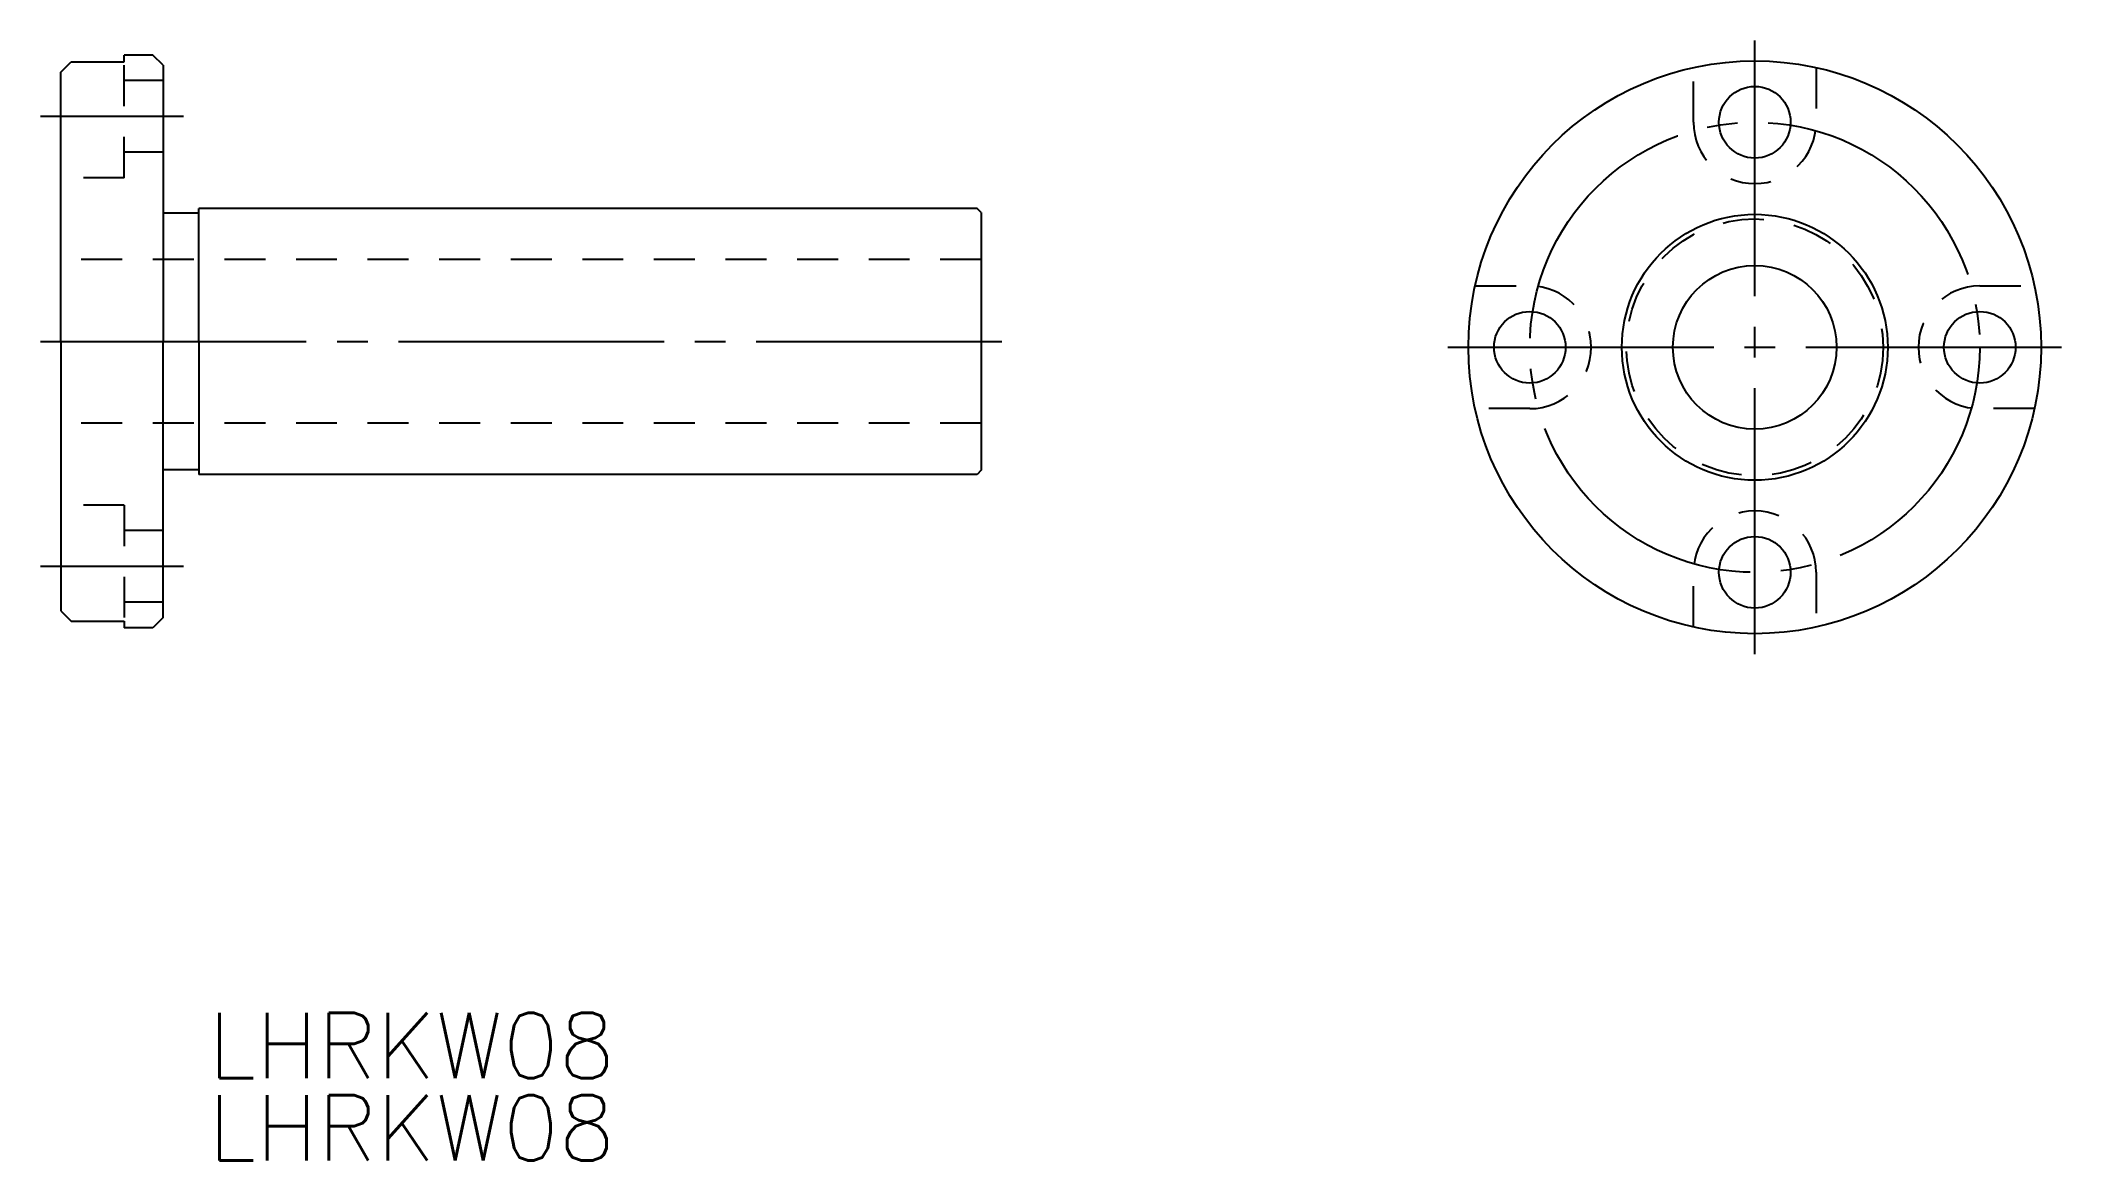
# Model space of a CAD drawing. Extents: x 105.6 to 204.4, y 101.7 to 156.5.
import ezdxf

# ---------------------------------------------------------------- set-up
doc = ezdxf.new("R2010")
doc.units = 0
doc.linetypes.add('CENTER', pattern=[17.5, 13, -1.5, 1.5, -1.5])
doc.linetypes.add('DASHED', pattern=[3.5, 2, -1.5])
doc.layers.get('0').update_dxf_attribs({"linetype": 'CONTINUOUS'})
doc.layers.add('CENTER', color=1, linetype='CENTER')
doc.styles.get("Standard").update_dxf_attribs({"font": 'txt.shx', "bigfont": '@extfont2.shx'})

msp = doc.modelspace()

# ---------------------------------------------------------------- linework, layer by layer
at = {"color": 7, "linetype": 'CONTINUOUS'}
for p, q in [((106.57, 154.953), (107.07, 155.465)), ((107.07, 155.465), (109.67, 155.465)), ((109.67, 155.465), (109.67, 155.79)), ((111.07, 155.79), (109.67, 155.79)), ((111.57, 155.29), (111.07, 155.79)), ((111.57, 155.29), (111.57, 141.79)), ((106.572, 141.79), (106.57, 154.953)), ((113.32, 141.79), (113.32, 148.29)), ((151.37, 148.29), (113.32, 148.29)), ((151.57, 148.09), (151.37, 148.29)), ((113.32, 148.065), (111.57, 148.065)), ((151.57, 148.09), (151.57, 135.49)), ((106.572, 141.79), (106.57, 128.628)), ((111.07, 141.79), (111.07, 141.79)), ((111.57, 128.29), (111.57, 141.79)), ((111.57, 141.79), (111.57, 141.79)), ((113.32, 141.79), (113.32, 135.29)), ((113.32, 141.79), (113.32, 141.79)), ((151.37, 141.79), (151.37, 141.79)), ((113.32, 135.515), (111.57, 135.515)), ((151.57, 135.49), (151.37, 135.29)), ((151.37, 135.29), (113.32, 135.29)), ((106.57, 128.628), (107.07, 128.115)), ((107.07, 128.115), (109.67, 128.115)), ((109.67, 128.115), (109.67, 127.79)), ((111.07, 127.79), (109.67, 127.79)), ((111.57, 128.29), (111.07, 127.79))]:
    msp.add_line(p, q, dxfattribs=at)
at = {"color": 3, "linetype": 'DASHED'}
for p, q in [((109.671, 149.79), (109.67, 155.465)), ((186.392, 152.504), (186.392, 155.179)), ((192.392, 155.179), (192.392, 152.504)), ((111.57, 154.54), (109.67, 154.54)), ((111.57, 151.04), (109.671, 151.04)), ((109.671, 149.79), (106.571, 149.79)), ((151.57, 145.79), (106.57, 145.79)), ((175.717, 144.504), (178.392, 144.504)), ((200.392, 144.504), (203.067, 144.504)), ((178.392, 138.504), (175.717, 138.504)), ((203.067, 138.504), (200.392, 138.504)), ((151.57, 137.79), (106.57, 137.79)), ((109.671, 133.79), (106.571, 133.79)), ((109.671, 133.79), (109.67, 128.115)), ((111.57, 132.54), (109.671, 132.54)), ((186.392, 127.829), (186.392, 130.504)), ((192.392, 130.504), (192.392, 127.829)), ((111.57, 129.04), (109.67, 129.04))]:
    msp.add_line(p, q, dxfattribs=at)
at = {"color": 1, "linetype": 'CENTER'}
for p, q in [((112.57, 152.79), (105.571, 152.79)), ((112.57, 130.79), (105.571, 130.79))]:
    msp.add_line(p, q, dxfattribs=at)
at = {"color": 7, "linetype": 'CONTINUOUS'}
for centre, radius in [((189.392, 141.504), 14), ((189.392, 152.504), 1.75), ((189.392, 141.504), 6.5), ((189.392, 141.504), 4), ((178.392, 141.504), 1.75), ((200.392, 141.504), 1.75), ((189.392, 130.504), 1.75)]:
    msp.add_circle(centre, radius, dxfattribs=at)
at = {"color": 3, "linetype": 'DASHED'}
msp.add_circle((189.392, 141.504), 6.275, dxfattribs=at)
for centre, start, end in [((189.392, 152.504), 180, 0), ((178.392, 141.504), 270, 90), ((200.392, 141.504), 90, 270), ((189.392, 130.504), 0, 180)]:
    msp.add_arc(centre, 3, start, end, dxfattribs=at)
at = {"layer": 'CENTER', "color": 1, "linetype": 'CENTER'}
for p, q in [((189.392, 126.504), (189.392, 156.504)), ((105.572, 141.79), (152.57, 141.79)), ((174.392, 141.504), (204.392, 141.504))]:
    msp.add_line(p, q, dxfattribs=at)
msp.add_circle((189.392, 141.504), 11, dxfattribs=at)

# ---------------------------------------------------------------- texts
at = {"color": 7, "linetype": 'CONTINUOUS'}
for s, p in [('LHRKW08 ', (113.778, 105.773)), ('LHRKW08', (113.778, 101.747))]:
    msp.add_text(s, height=3.2, dxfattribs=at).set_placement(p)

doc.saveas('drawing.dxf')
